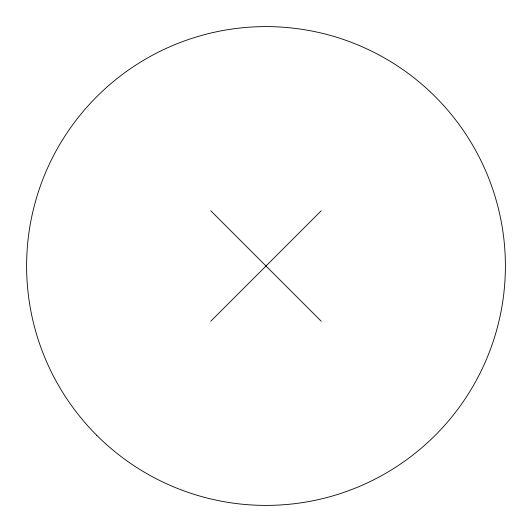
<?xml version="1.0" encoding="UTF-8"?>
<svg xmlns="http://www.w3.org/2000/svg" width="532" height="532" viewBox="0 0 532 532"><rect width="100%" height="100%" fill="white"/><g stroke="black" fill="none" stroke-linecap="round" stroke-linejoin="round"><path stroke-width="0.8" d="M210.752 321.248L321.248 210.752M210.752 210.752L321.248 321.248M96.718 435.282A239.4 239.4 0 0 0 497.24 327.958A239.4 239.4 0 0 0 204.042 34.76A239.4 239.4 0 0 0 96.718 435.282"/></g></svg>
